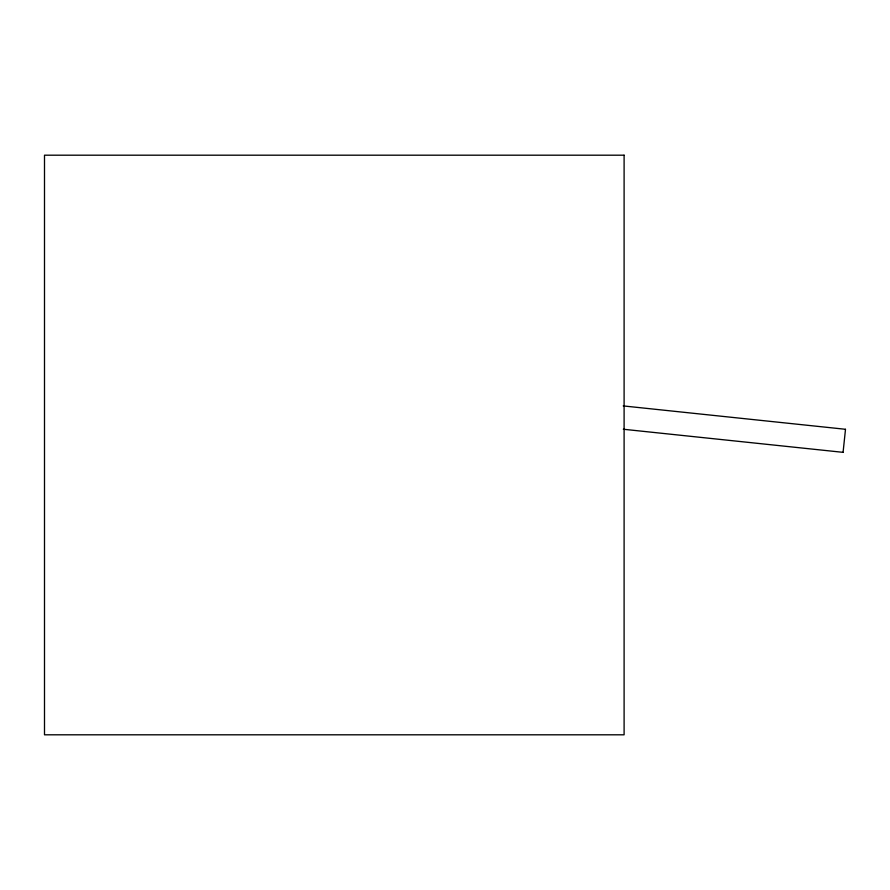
<?xml version="1.0" encoding="UTF-8"?>
<svg xmlns="http://www.w3.org/2000/svg" width="890" height="890" viewBox="0 0 890 890"><rect width="100%" height="100%" fill="white"/><g stroke="black" fill="none" stroke-linecap="round" stroke-linejoin="round"><path stroke-width="1.33" d="M843.075 452.343L845.5 429.28M623.223 405.918L845.344 429.269M623.323 429.247L842.919 452.32M624.101 155.194L44.5 155.194L44.5 734.806L624.101 734.806L624.101 155.194"/></g></svg>
